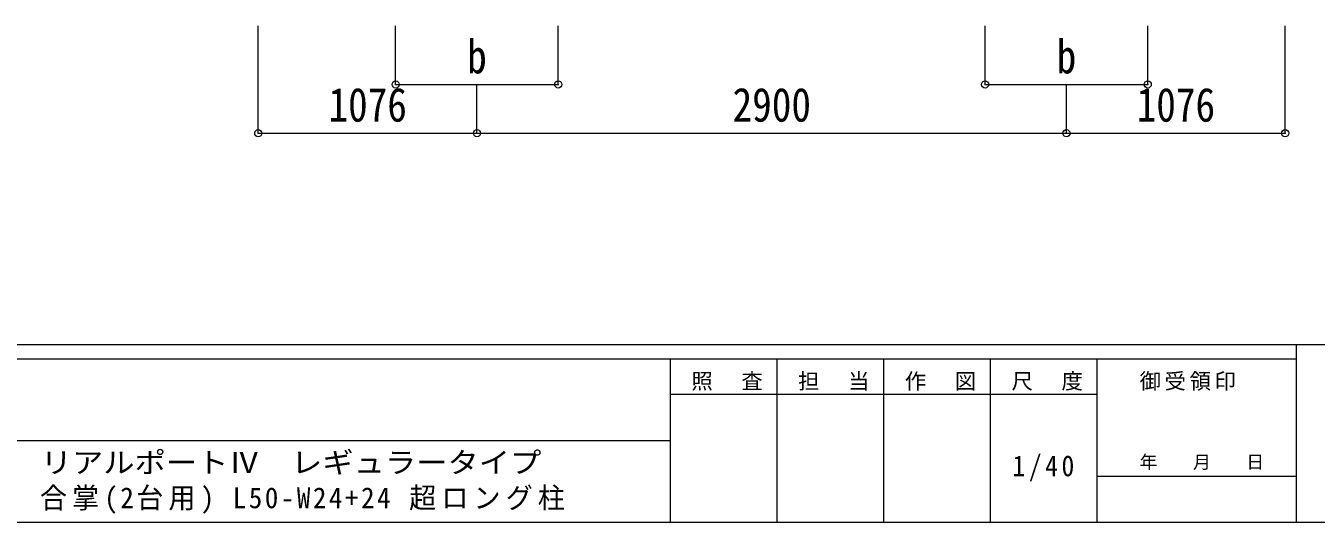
# Model space of a CAD drawing. Units: millimetres at full size. Extents: x -9783 to 9892, y -6828 to 6752.
# Drawn here: x 36 to 6384, y -6828 to -4384 of the extents above; entities that cross this region are included whole.
import ezdxf
from ezdxf.enums import TextEntityAlignment as Align

# ---------------------------------------------------------------- set-up
doc = ezdxf.new("R2010")
doc.units = ezdxf.units.MM
doc.header["$LTSCALE"] = 35
doc.header["$PDMODE"] = 32
doc.header["$PDSIZE"] = 35
doc.layers.add('0-A_寸法', color=6, linetype='Continuous', lineweight=9)
doc.layers.add('F-0_240', color=7, linetype='Continuous', lineweight=9)
doc.styles.add('ＭＳ ゴシック', font='')
doc.styles.get('ＭＳ ゴシック').set_extended_font_data('MS Gothic')

msp = doc.modelspace()

# ---------------------------------------------------------------- linework, layer by layer
at = {"layer": '0-A_寸法'}
for p, q in [((1179.66, -4912.89), (1179.66, -4383.94)), ((1855.66, -4672.91), (1855.66, -4383.94)), ((2655.66, -4672.91), (2655.66, -4383.94)), ((4755.66, -4672.91), (4755.66, -4383.94)), ((5555.66, -4672.91), (5555.66, -4383.94)), ((6231.66, -4912.89), (6231.66, -4383.94)), ((1855.66, -4672.91), (2655.66, -4672.91)), ((2255.66, -4912.89), (2255.66, -4672.91)), ((4755.66, -4672.91), (5555.66, -4672.91)), ((5155.66, -4912.89), (5155.66, -4672.91)), ((1179.66, -4912.89), (2255.66, -4912.89)), ((2255.66, -4912.89), (5155.66, -4912.89)), ((5155.66, -4912.89), (6231.66, -4912.89))]:
    msp.add_line(p, q, dxfattribs=at)
for p in [(1855.66, -4672.91), (2655.66, -4672.91), (4755.66, -4672.91), (5555.66, -4672.91), (1179.66, -4912.89), (2255.66, -4912.89), (5155.66, -4912.89), (6231.66, -4912.89)]:
    msp.add_point(p, dxfattribs=at)
at = {"layer": 'F-0_240', "color": 5}
for p, q in [((-9783.03, -5953.1), (9396.97, -5953.1)), ((6285.75, -5953.1), (6285.75, -6828.1)), ((-9783.03, -6023.1), (6285.75, -6023.1)), ((3205.75, -6023.1), (3205.75, -6828.1)), ((3730.75, -6023.1), (3730.75, -6828.1)), ((4255.75, -6023.1), (4255.75, -6828.1)), ((4780.75, -6023.1), (4780.75, -6828.1)), ((5305.75, -6023.1), (5305.75, -6828.1)), ((3205.75, -6198.1), (5305.75, -6198.1)), ((-3969.25, -6425.6), (3205.75, -6425.6)), ((5305.75, -6600.6), (6285.75, -6600.6)), ((-9783.03, -6828.1), (9396.97, -6828.1))]:
    msp.add_line(p, q, dxfattribs=at)

# ---------------------------------------------------------------- texts
at = {"layer": '0-A_寸法', "color": 7, "style": 'ＭＳ ゴシック', "width": 0.85}
for s, p in [('b', (2207.53, -4667.91)), ('b', (5107.53, -4667.91)), ('1076', (1525.16, -4905.89)), ('2900', (3513.16, -4905.89)), ('1076', (5501.16, -4905.89))]:
    msp.add_text(s, height=166.8, dxfattribs=at).set_placement(p, align=Align.BOTTOM_LEFT)
at = {"layer": 'F-0_240', "style": 'ＭＳ ゴシック', "width": 1.1}
msp.add_text('リアルポートⅣ\u3000レギュラータイプ', height=102.6, dxfattribs=at).set_placement((109.35, -6616.22), align=Align.BOTTOM_LEFT)
at = {"layer": 'F-0_240', "style": 'ＭＳ ゴシック'}
msp.add_text('年\u3000\u3000月\u3000\u3000日', height=64.15, dxfattribs=at).set_placement((5515.76, -6583.1), align=Align.BOTTOM_LEFT)
at = {"layer": 'F-0_240', "attachment_point": 7, "style": 'ＭＳ ゴシック'}
for s, insert, char_height in [('\\T1.17;照\u3000査', (3310.76, -6180.6), 76.98), ('\\T1.17;担\u3000当', (3835.76, -6180.6), 76.98), ('\\T1.17;作\u3000図', (4360.75, -6180.6), 76.98), ('\\T1.17;尺\u3000度', (4885.76, -6180.6), 76.98), ('\\T1.17;御受領印', (5515.75, -6180.6), 76.98), ('\\T1.28;\\W0.9;1/40', (4890.13, -6626.85), 102.6), ('\\T1.19;\\W0.95;合掌(2台用)\\~L50-W24+24\\~超ロング柱', (105.77, -6786.55), 102.6)]:
    msp.add_mtext(s, dxfattribs=dict(at, insert=insert, char_height=char_height))

doc.saveas('drawing.dxf')
